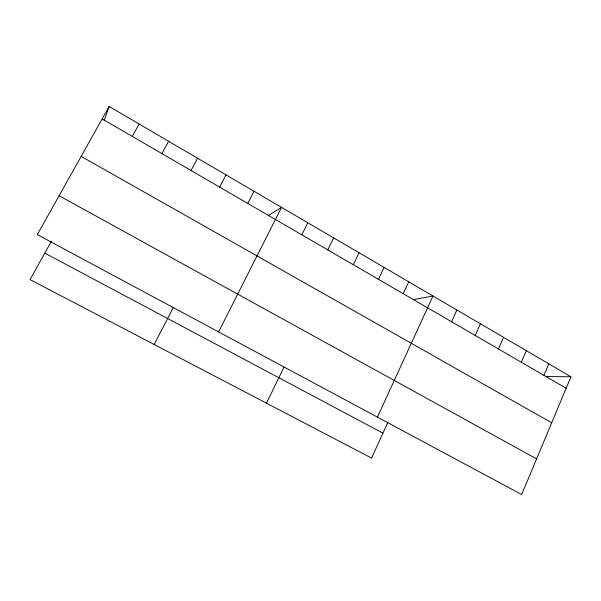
<?xml version="1.0" encoding="UTF-8"?>
<svg xmlns="http://www.w3.org/2000/svg" width="601" height="601" viewBox="0 0 601 601"><rect width="100%" height="100%" fill="white"/><g stroke="black" fill="none" stroke-linecap="round" stroke-linejoin="round"><path stroke-width="0.9" d="M104.123 120.651L109.149 106.467L570.95 376.782L521.683 494.533L37.3 234.615L109.149 106.467M543.92 375.362L548.818 363.83M521.352 362.26L526.348 350.676M498.447 348.963L503.54 337.326M475.188 335.463L480.387 323.774M451.569 321.745L456.873 310.011M387.961 422.112L371.561 458.082L30.05 279.6L51.423 241.189M377.413 417.117L432.99 296.03L413.368 299.576M403.211 293.679L408.74 281.831M378.465 279.307L384.099 267.407M353.313 264.71L359.067 252.758M266.483 403.166L283.972 367.181M327.763 249.881L333.638 237.876M301.8 234.803L307.795 222.746M218.599 331.895L281.531 207.375L268.294 215.534M247.762 203.431L254.02 191.268M154.164 344.463L173.208 307.757M219.643 187.114L226.036 174.883M191.035 170.504L197.571 158.228M161.932 153.608L168.611 141.273M132.318 136.412L139.139 124.024M545.588 376.542L570.95 376.782M44.79 253.111L382.927 433.148M59.116 195.716L536.595 458.894M81.165 156.38L551.71 422.766M102.17 118.915L566.15 388.261"/></g></svg>
